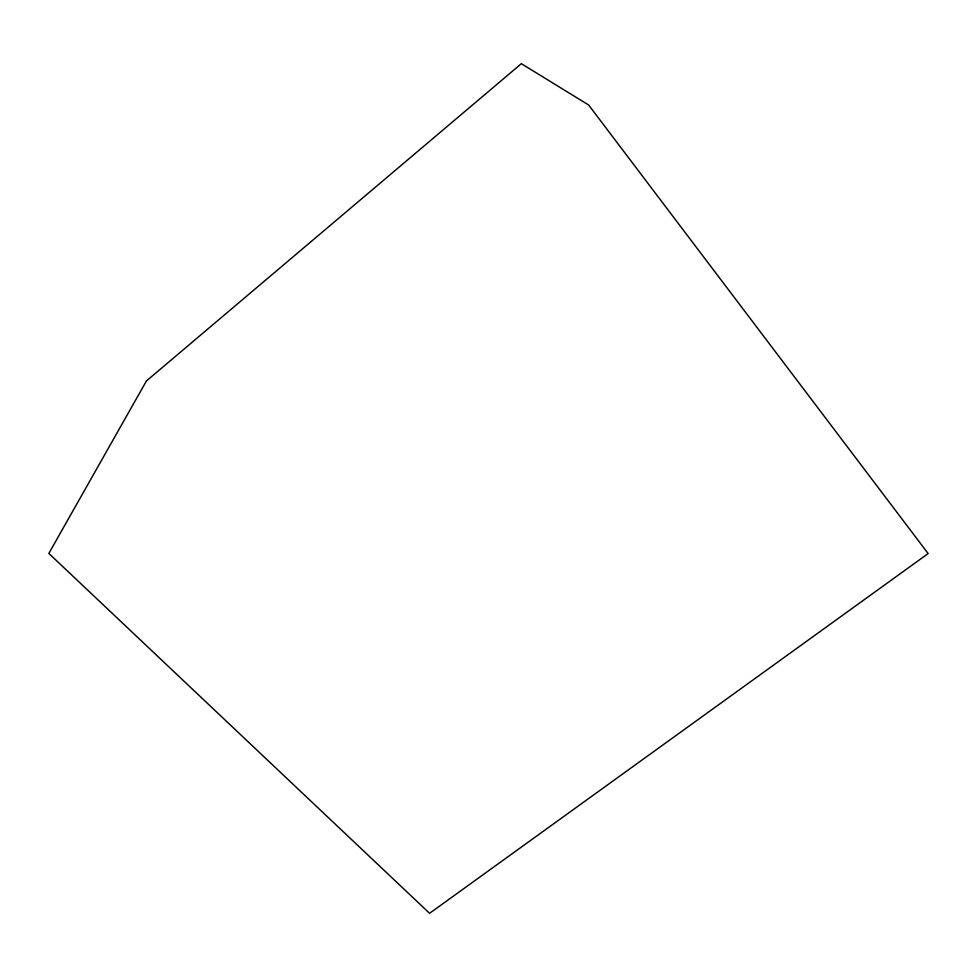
<?xml version="1.0" encoding="UTF-8"?>
<svg xmlns="http://www.w3.org/2000/svg" width="977" height="977" viewBox="0 0 977 977"><rect width="100%" height="100%" fill="white"/><g stroke="black" fill="none" stroke-linecap="round" stroke-linejoin="round"><path stroke-width="1.47" d="M146.452 380.932L48.85 553.422L429.587 913.312L928.15 553.568L588.63 104.979L521.339 63.688L146.452 380.932"/></g></svg>
